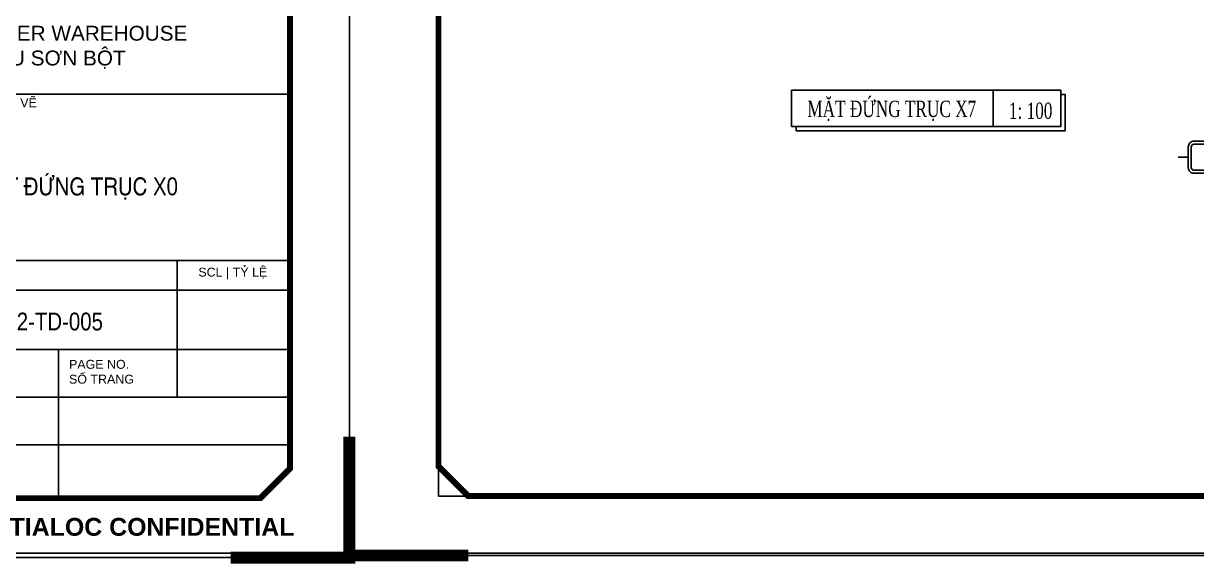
# Model space of a CAD drawing. Header units: inches. Extents: x 340055 to 349452, y -34649 to -30845.
# Drawn here: x 345492.5 to 345721.5, y -32251 to -32145.6 of the extents above; entities that cross this region are included whole.
import ezdxf
from ezdxf.enums import TextEntityAlignment as Align

# ---------------------------------------------------------------- set-up
doc = ezdxf.new("R2010")
doc.units = ezdxf.units.IN
doc.header["$MEASUREMENT"] = 0
for name, color, linetype in [('0 @ 1', 7, 'Continuous'), ('3', 3, 'Continuous'), ('7', 7, 'Continuous'), ('8', 8, 'Continuous'), ('NET IN', 3, 'Continuous')]:
    doc.layers.add(name, color=color, linetype=linetype)
doc.layers.add('Cover text', color=7, linetype='Continuous', true_color=0x52370f)
for name, color, linetype, lineweight in [('TEXT @ 1', 7, 'Continuous', 20), ('TL-TIILE BLOCK A2$0$TL-TITLE BLOCK - TEXT @ 1', 7, 'Continuous', 25), ('TL-TIILE BLOCK A2$0$TL-TITLE BLOCK 1', 7, 'Continuous', 50), ('TL-TIILE BLOCK A2$0$TL-TITLE BLOCK 2', 7, 'Continuous', 25)]:
    doc.layers.add(name, color=color, linetype=linetype, lineweight=lineweight)
doc.styles.add('hx2', font='')
doc.styles.add('ST1', font='times.ttf', dxfattribs={"width": 0.7})
doc.styles.add('TIEU DE', font='', dxfattribs={"width": 0.8})
doc.styles.add('TL-TIILE BLOCK A2$0$MEP-TEXT T.BLOCK 1', font='arial.ttf', dxfattribs={"height": 1.5})
doc.styles.add('TL-TIILE BLOCK A2$0$MEP-TEXT T.BLOCK 3', font='arial.ttf', dxfattribs={"height": 3})
doc.styles.get('hx2').set_extended_font_data('.VnArial NarrowH')
doc.styles.get('TIEU DE').set_extended_font_data('.VnArial NarrowH')

# ---------------------------------------------------------------- blocks, each defined once
blk = doc.blocks.new('TENTRUC')
at = {"layer": '7'}
for p, q in [((0, 8.27), (0, 10.26)), ((-7.48, 5.13), (-5.48, 5.13)), ((5.48, 5.13), (7.48, 5.13)), ((0, 0), (0, 2))]:
    blk.add_line(p, q, dxfattribs=at)
blk.add_lwpolyline([(-4.36, 8.27), (4.36, 8.27, -0.414214), (5.48, 7.14), (5.48, 3.12, -0.414214), (4.36, 2), (-4.36, 2, -0.414214), (-5.48, 3.12), (-5.48, 7.14, -0.414214)], format="xyb", close=True, dxfattribs=at)
at = {"layer": '8', "ltscale": 15}
blk.add_lwpolyline([(-4.36, 7.68), (4.36, 7.68, -0.414214), (4.9, 7.14), (4.9, 3.12, -0.414214), (4.36, 2.58), (-4.36, 2.58, -0.414214), (-4.9, 3.12), (-4.9, 7.14, -0.414214)], format="xyb", close=True, dxfattribs=at)
at = {"layer": '3', "style": 'hx2'}
blk.add_attdef('TR', text='', height=2.9, dxfattribs=at).set_placement((-0.16, 3.83), align=Align.CENTER)
blk = doc.blocks.new('kt kien truc 1')
at = {"layer": 'Defpoints'}
for p in [(15, 15), (20, 10)]:
    blk.add_line(p, (15, 10), dxfattribs=at)
at = {"layer": 'Defpoints', "color": 8}
blk.add_lwpolyline([(0, 0), (594, 0), (594, 420), (0, 420)], close=True, dxfattribs=at)
at = {"layer": 'Defpoints', "color": 8, "const_width": 2}
for points in [[(0, 20), (0, 0), (20, 0)], [(594, 20), (594, 0), (574, 0)]]:
    blk.add_lwpolyline(points, dxfattribs=at)
at = {"layer": 'TL-TIILE BLOCK A2$0$TL-TITLE BLOCK 1', "const_width": 1}
blk.add_lwpolyline([(20, 10), (579, 10), (584, 15), (584, 405), (579, 410), (20, 410), (15, 405), (15, 15)], close=True, dxfattribs=at)
at = {"layer": 'TL-TIILE BLOCK A2$0$TL-TITLE BLOCK 2'}
for p, q in [((509, 78), (584, 78)), ((509, 50), (584, 50)), ((565, 50), (565, 27)), ((509, 45), (584, 45)), ((509, 35), (584, 35)), ((545, 35), (545, 10)), ((509, 27), (584, 27)), ((509, 19), (584, 19))]:
    blk.add_line(p, q, dxfattribs=at)
at = {"layer": '0 @ 1', "insert": (536.78, 6.67), "char_height": 3, "attachment_point": 1, "style": 'TL-TIILE BLOCK A2$0$MEP-TEXT T.BLOCK 3'}
blk.add_mtext_dynamic_manual_height_columns('\\pt15;{\\fArial|b1|i0|c0|p34;TIALOC CONFIDENTIAL}', width=49.3859, gutter_width=12.5, heights=[0], dxfattribs=at)
at = {"layer": 'TEXT @ 1', "insert": (516.35, 89.49), "char_height": 2.5, "attachment_point": 1, "style": 'TL-TIILE BLOCK A2$0$MEP-TEXT T.BLOCK 1'}
blk.add_mtext_dynamic_manual_height_columns('\\pi10.78205;{\\C1;POWDER WAREHOUSE\\P     KHU SƠN BỘT}', width=64.0147, gutter_width=15, heights=[0], dxfattribs=at)
at = {"layer": 'TL-TIILE BLOCK A2$0$TL-TITLE BLOCK - TEXT @ 1', "char_height": 1.5, "attachment_point": 1, "style": 'TL-TIILE BLOCK A2$0$MEP-TEXT T.BLOCK 1'}
for s, width, insert in [('DRAWING TITLE | TÊN BẢN VẼ', 63.0963, (510.78, 77.29)), ('SCL | TỶ LỆ', 37.618, (568.56, 48.79)), ('PAGE NO.', 21.1246, (546.78, 33.27)), ('SỐ TRANG', 31.0296, (546.78, 30.77))]:
    blk.add_mtext_dynamic_manual_height_columns(s, width=width, gutter_width=15, heights=[0], dxfattribs=dict(at, insert=insert))

msp = doc.modelspace()

# ---------------------------------------------------------------- linework, layer by layer
msp.add_line((345681.8499, -32158.6725), (345681.8499, -32165.7465))
msp.add_lwpolyline([(345642.4561, -32158.6725), (345695.0189, -32158.6725), (345695.0189, -32165.7465), (345642.4561, -32165.7465)], close=True)
at = {"layer": 'NET IN'}
msp.add_lwpolyline([(344867.3504, -31762.4377), (345556.1302, -31762.4377), (345556.1302, -32249.0382), (344867.3504, -32249.0382)], close=True, dxfattribs=at)

# ---------------------------------------------------------------- block references
at = {"layer": '3'}
ref = msp.add_blockref('kt kien truc 1', (344867.3504, -32249.8692), dxfattribs=dict(at, xscale=1.159562065285868, yscale=1.159562065285868, zscale=1.159562065285868))
ref.add_attrib('TENBANVE', 'MÆT §øNG TRôC X0', dxfattribs={"layer": 'Cover text', "ltscale": 0.5, "height": 3.478686, "style": 'TIEU DE'}).set_placement((345502.8559, -32177.4365), align=Align.MIDDLE_CENTER)
ref.add_attrib('STT', 'CPT-AKZ-02-TD-005', dxfattribs={"layer": 'Cover text', "ltscale": 0.5, "height": 3.478686, "style": 'TIEU DE'}).set_placement((345489.2933, -32203.8038), align=Align.MIDDLE_CENTER)
ref = msp.add_blockref('TENTRUC', (345725.4057, -32166.6189), dxfattribs=dict(at, rotation=180))
ref.add_attrib('TR', 'W1', dxfattribs={"layer": '0', "height": 3, "style": 'hx2'}).set_placement((345726.2114, -32173.1722), align=Align.CENTER)

# ---------------------------------------------------------------- next in the draw order: texts
at = {"color": 3, "linetype": 'Continuous', "insert": (345684.8948, -32162.7097), "char_height": 3.18182, "attachment_point": 4, "style": 'ST1', "bg_fill": 3, "box_fill_scale": 1.25, "bg_fill_color": 256, "bg_fill_true_color": 13158600, "bg_fill_transparency": 3139400}
msp.add_mtext('\\A1;1: 100', dxfattribs=at)

# ---------------------------------------------------------------- next in the draw order: linework, layer by layer
msp.add_lwpolyline([(345695.0189, -32159.5181), (345695.917, -32159.5181), (345695.917, -32166.5921), (345643.3543, -32166.5921), (345643.3543, -32165.7465)])

# ---------------------------------------------------------------- next in the draw order: texts
at = {"color": 3, "linetype": 'Continuous', "insert": (345645.5451, -32162.7097), "char_height": 3.181818, "attachment_point": 4, "style": 'ST1', "bg_fill": 3, "box_fill_scale": 1.25, "bg_fill_color": 256, "bg_fill_true_color": 13158600, "bg_fill_transparency": 3139304}
msp.add_mtext('\\A1;MẶT ĐỨNG TRỤC X7', dxfattribs=at)

# ---------------------------------------------------------------- next in the draw order: linework, layer by layer
at = {"layer": 'NET IN'}
msp.add_lwpolyline([(345556.1302, -31762.4377), (346244.9101, -31762.4377), (346244.9101, -32249.0382), (345556.1302, -32249.0382)], close=True, dxfattribs=at)

# ---------------------------------------------------------------- next in the draw order: block references
at = {"layer": '3', "xscale": 1.159562065285868, "yscale": 1.159562065285868, "zscale": 1.159562065285868}
msp.add_blockref('kt kien truc 1', (345556.1302, -32249.4537), dxfattribs=at)

doc.saveas('drawing.dxf')
